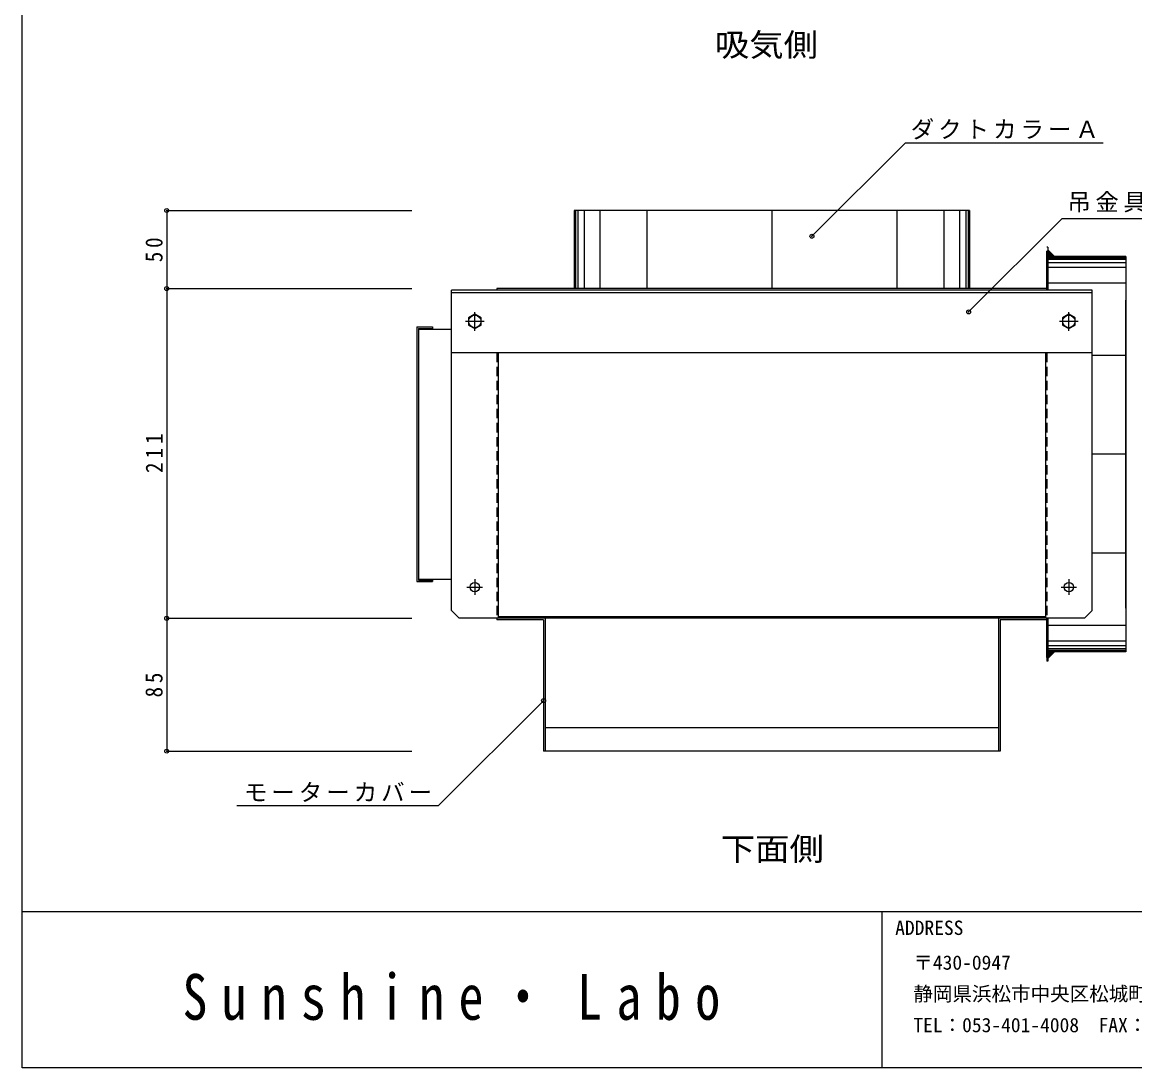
# Model space of a CAD drawing. Units: millimetres, scale not verified. Extents: x -2083 to 2037, y -682 to 723.
# Drawn here: x -2083 to -1372, y -682 to -13 of the extents above; entities that cross this region are included whole.
import ezdxf
from ezdxf.enums import TextEntityAlignment as Align

# ---------------------------------------------------------------- set-up
doc = ezdxf.new("R2010")
doc.units = ezdxf.units.MM
doc.header["$LTSCALE"] = 5
doc.header["$PDMODE"] = 32
doc.header["$PDSIZE"] = 2.5
doc.linetypes.add('CHAIN1', pattern=[8, 5, -1, 1, -1])
doc.linetypes.add('DASHED1', pattern=[1.8, 1.2, -0.6])
doc.layers.add('0-0', color=4, linetype='Continuous')
doc.layers.add('F-0', color=2, linetype='Continuous')
doc.styles.add('ＭＳ ゴシック', font='')
doc.styles.add('ＭＳ 明朝', font='')
doc.styles.get('ＭＳ ゴシック').set_extended_font_data('MS Gothic')
doc.styles.get('ＭＳ 明朝').set_extended_font_data('MS Mincho')

msp = doc.modelspace()

# ---------------------------------------------------------------- linework, layer by layer
at = {"layer": '0-0'}
for p, q in [((-1578.205, -149.57), (-1518.382, -89.747)), ((-1518.382, -89.747), (-1391.958, -89.747)), ((-1990.936, -133.072), (-1990.936, -183.072)), ((-1990.936, -133.072), (-1834.137, -133.072)), ((-1477.963, -198.003), (-1418.14, -138.18)), ((-1418.14, -138.18), (-1272.519, -138.18)), ((-1423.125, -162.572), (-1427.362, -158.336)), ((-1377.362, -162.872), (-1427.362, -162.872)), ((-1377.362, -163.52), (-1427.362, -163.52)), ((-1377.362, -164.52), (-1427.362, -164.52)), ((-1377.362, -166.52), (-1427.362, -166.52)), ((-1377.362, -169.52), (-1427.362, -169.52)), ((-1990.936, -183.072), (-1834.137, -183.072)), ((-1990.936, -183.072), (-1990.936, -394.072)), ((-1377.362, -179.52), (-1427.362, -179.52)), ((-1377.362, -225.822), (-1398.862, -225.822)), ((-1377.362, -289.072), (-1398.862, -289.072)), ((-1377.362, -352.322), (-1398.862, -352.322)), ((-1990.936, -394.072), (-1834.137, -394.072)), ((-1990.936, -394.072), (-1990.936, -479.072)), ((-1377.362, -398.624), (-1427.362, -398.624)), ((-1377.362, -408.624), (-1427.362, -408.624)), ((-1377.362, -411.624), (-1427.362, -411.624)), ((-1377.362, -413.624), (-1427.362, -413.624)), ((-1377.362, -414.624), (-1427.362, -414.624)), ((-1377.362, -415.272), (-1427.362, -415.272)), ((-1423.125, -415.572), (-1427.362, -419.808)), ((-1749.862, -446.786), (-1817.041, -513.965)), ((-1990.936, -479.072), (-1834.137, -479.072)), ((-1946.131, -513.965), (-1817.041, -513.965))]:
    msp.add_line(p, q, dxfattribs=at)
at = {"layer": '0-0', "color": 7}
for p, q in [((-1730.362, -133.072), (-1730.362, -183.072)), ((-1477.362, -133.072), (-1730.362, -133.072)), ((-1729.962, -133.072), (-1729.962, -183.072)), ((-1729.362, -133.072), (-1729.362, -183.072)), ((-1727.862, -133.072), (-1727.862, -183.072)), ((-1723.862, -133.072), (-1723.862, -183.072)), ((-1713.862, -133.072), (-1713.862, -183.072)), ((-1683.862, -133.072), (-1683.862, -183.072)), ((-1603.862, -133.072), (-1603.862, -183.072)), ((-1523.862, -133.072), (-1523.862, -183.072)), ((-1493.862, -133.072), (-1493.862, -183.072)), ((-1483.862, -133.072), (-1483.862, -183.072)), ((-1479.862, -133.072), (-1479.862, -183.072)), ((-1478.362, -133.072), (-1478.362, -183.072)), ((-1477.762, -133.072), (-1477.762, -183.072)), ((-1477.362, -133.072), (-1477.362, -183.072)), ((-1427.362, -156.572), (-1427.862, -156.572)), ((-1427.362, -159.072), (-1427.862, -159.072)), ((-1427.862, -184.072), (-1427.862, -159.072)), ((-1427.362, -156.572), (-1427.362, -184.072)), ((-1427.362, -184.072), (-1427.362, -159.072)), ((-1377.362, -162.572), (-1427.362, -162.572)), ((-1808.862, -389.072), (-1808.862, -184.072)), ((-1398.862, -184.072), (-1808.862, -184.072)), ((-1427.862, -183.072), (-1779.862, -183.072)), ((-1779.862, -183.072), (-1779.862, -184.072)), ((-1427.862, -183.072), (-1427.862, -184.072)), ((-1398.862, -389.072), (-1398.862, -184.072)), ((-1398.862, -185.672), (-1808.862, -185.672)), ((-1377.362, -387.572), (-1377.362, -190.572)), ((-1789.862, -201.763), (-1793.862, -199.453)), ((-1789.862, -206.381), (-1789.862, -201.763)), ((-1409.862, -201.763), (-1413.862, -199.453)), ((-1409.862, -206.381), (-1409.862, -201.763)), ((-1830.862, -207.572), (-1830.862, -370.572)), ((-1829.862, -208.572), (-1820.862, -208.572)), ((-1829.862, -208.572), (-1829.862, -369.572)), ((-1829.862, -209.072), (-1808.862, -209.072)), ((-1797.862, -206.381), (-1793.862, -208.691)), ((-1793.862, -208.691), (-1789.862, -206.381)), ((-1417.862, -206.381), (-1413.862, -208.691)), ((-1413.862, -208.691), (-1409.862, -206.381)), ((-1398.862, -224.072), (-1808.862, -224.072)), ((-1778.862, -224.072), (-1778.862, -394.072)), ((-1428.862, -224.072), (-1428.862, -394.072)), ((-1829.862, -369.072), (-1808.862, -369.072)), ((-1829.862, -369.572), (-1820.862, -369.572)), ((-1820.862, -369.572), (-1820.862, -370.572)), ((-1830.862, -370.572), (-1820.862, -370.572)), ((-1808.862, -389.072), (-1803.862, -394.072)), ((-1403.862, -394.072), (-1398.862, -389.072)), ((-1403.862, -394.072), (-1803.862, -394.072)), ((-1779.862, -394.072), (-1779.862, -395.072)), ((-1749.862, -395.072), (-1779.862, -395.072)), ((-1428.862, -393.072), (-1778.862, -393.072)), ((-1749.862, -395.072), (-1749.862, -479.072)), ((-1748.862, -394.072), (-1748.862, -479.072)), ((-1458.862, -394.072), (-1458.862, -479.072)), ((-1457.862, -395.072), (-1457.862, -479.072)), ((-1427.862, -395.072), (-1457.862, -395.072)), ((-1427.862, -394.072), (-1427.862, -395.072)), ((-1427.362, -419.072), (-1427.862, -419.072)), ((-1427.362, -421.572), (-1427.862, -421.572)), ((-1458.862, -464.072), (-1748.862, -464.072)), ((-1457.862, -479.072), (-1749.862, -479.072))]:
    msp.add_line(p, q, dxfattribs=at)
at = {"layer": '0-0', "linetype": 'CHAIN1'}
for p, q in [((-1793.862, -210.072), (-1793.862, -198.072)), ((-1413.862, -210.072), (-1413.862, -198.072)), ((-1787.862, -204.072), (-1799.862, -204.072)), ((-1407.862, -204.072), (-1419.862, -204.072)), ((-1793.862, -369.072), (-1793.862, -379.072)), ((-1413.862, -369.072), (-1413.862, -379.072)), ((-1798.862, -374.072), (-1788.862, -374.072)), ((-1418.862, -374.072), (-1408.862, -374.072))]:
    msp.add_line(p, q, dxfattribs=at)
at = {"layer": '0-0', "color": 7, "linetype": 'DASHED1'}
for p, q in [((-1779.862, -224.072), (-1779.862, -394.072)), ((-1427.862, -224.072), (-1427.862, -394.072))]:
    msp.add_line(p, q, dxfattribs=at)
at = {"layer": '0-0', "color": 7}
for points in [[(-1377.362, -162.572), (-1377.362, -415.572), (-1427.362, -415.572)], [(-1793.862, -199.453), (-1797.862, -201.763), (-1797.862, -206.381)], [(-1413.862, -199.453), (-1417.862, -201.763), (-1417.862, -206.381)], [(-1830.862, -207.572), (-1820.862, -207.572), (-1820.862, -208.572)], [(-1427.862, -419.072), (-1427.862, -394.072), (-1427.862, -421.572)], [(-1427.362, -419.072), (-1427.362, -394.072), (-1427.362, -421.572)]]:
    msp.add_lwpolyline(points, dxfattribs=at)
for centre, radius in [((-1793.862, -204.072), 4), ((-1413.862, -204.072), 4), ((-1793.862, -374.072), 3), ((-1413.862, -374.072), 3)]:
    msp.add_circle(centre, radius, dxfattribs=at)
at = {"layer": '0-0', "color": 5}
for p in [(-1990.936, -133.072), (-1578.205, -149.57), (-1990.936, -183.072), (-1477.963, -198.003), (-1990.936, -394.072), (-1749.862, -446.786), (-1990.936, -479.072)]:
    msp.add_point(p, dxfattribs=at)
at = {"layer": '0-0', "color": 254}
for points in [[(-1423.125, -162.572), (-1427.362, -162.572), (-1427.362, -158.336)], [(-1423.125, -415.572), (-1427.362, -415.572), (-1427.362, -419.808)]]:
    msp.add_solid(points, dxfattribs=at)
at = {"layer": 'F-0', "color": 5}
for p, q in [((-2083.336, -581.692), (-63.336, -581.692)), ((-63.336, -681.692), (-2083.336, -681.692))]:
    msp.add_line(p, q, dxfattribs=at)
at = {"layer": 'F-0'}
msp.add_line((-1533.336, -681.692), (-1533.336, -581.692), dxfattribs=at)
at = {"layer": 'F-0', "color": 5}
msp.add_lwpolyline([(-2083.336, -681.692), (-2083.336, 723.308), (-63.336, 723.308)], dxfattribs=at)

# ---------------------------------------------------------------- texts
at = {"layer": '0-0', "color": 7, "style": 'ＭＳ ゴシック', "width": 1.1}
for s, p in [('吸気側', (-1640.319, -38.788)), ('下面側', (-1636.573, -553.412))]:
    msp.add_text(s, height=14.66, dxfattribs=at).set_placement(p, align=Align.BOTTOM_LEFT)
at = {"layer": '0-0', "color": 7, "char_height": 11, "attachment_point": 7, "style": 'ＭＳ ゴシック'}
for s, insert in [('\\T1.17;ダクトカラーＡ', (-1515.014, -87.656)), ('\\T1.19;吊金具Ａ(脱着式)', (-1414.772, -136.089)), ('\\T1.17;モーターカバー', (-1941.534, -511.578))]:
    msp.add_mtext(s, dxfattribs=dict(at, insert=insert))
at = {"layer": '0-0', "color": 7, "char_height": 11, "attachment_point": 7, "rotation": 90, "style": 'ＭＳ ゴシック'}
for s, insert in [('\\T1.36;\\W0.9;50', (-1993.436, -166.197)), ('\\T1.38;\\W0.9;211', (-1993.436, -301.072)), ('\\T1.36;\\W0.9;85', (-1993.436, -444.697))]:
    msp.add_mtext(s, dxfattribs=dict(at, insert=insert))
at = {"layer": 'F-0', "color": 4, "style": 'ＭＳ ゴシック'}
for s, p in [('ADDRESS', (-1524.948, -599.448)), ('〒430-0947', (-1513.336, -621.692)), ('静岡県浜松市中央区松城町200-9', (-1513.336, -641.692)), ('TEL：053-401-4008  FAX：053-401-4009', (-1513.336, -661.692))]:
    msp.add_text(s, height=9.164, dxfattribs=at).set_placement(p, align=Align.BOTTOM_LEFT)
at = {"layer": 'F-0', "insert": (-1980.821, -651.532), "char_height": 29.33, "attachment_point": 7, "style": 'ＭＳ 明朝'}
msp.add_mtext('\\T1.58;\\W0.8;Sunshine・Labo', dxfattribs=at)

doc.saveas('drawing.dxf')
